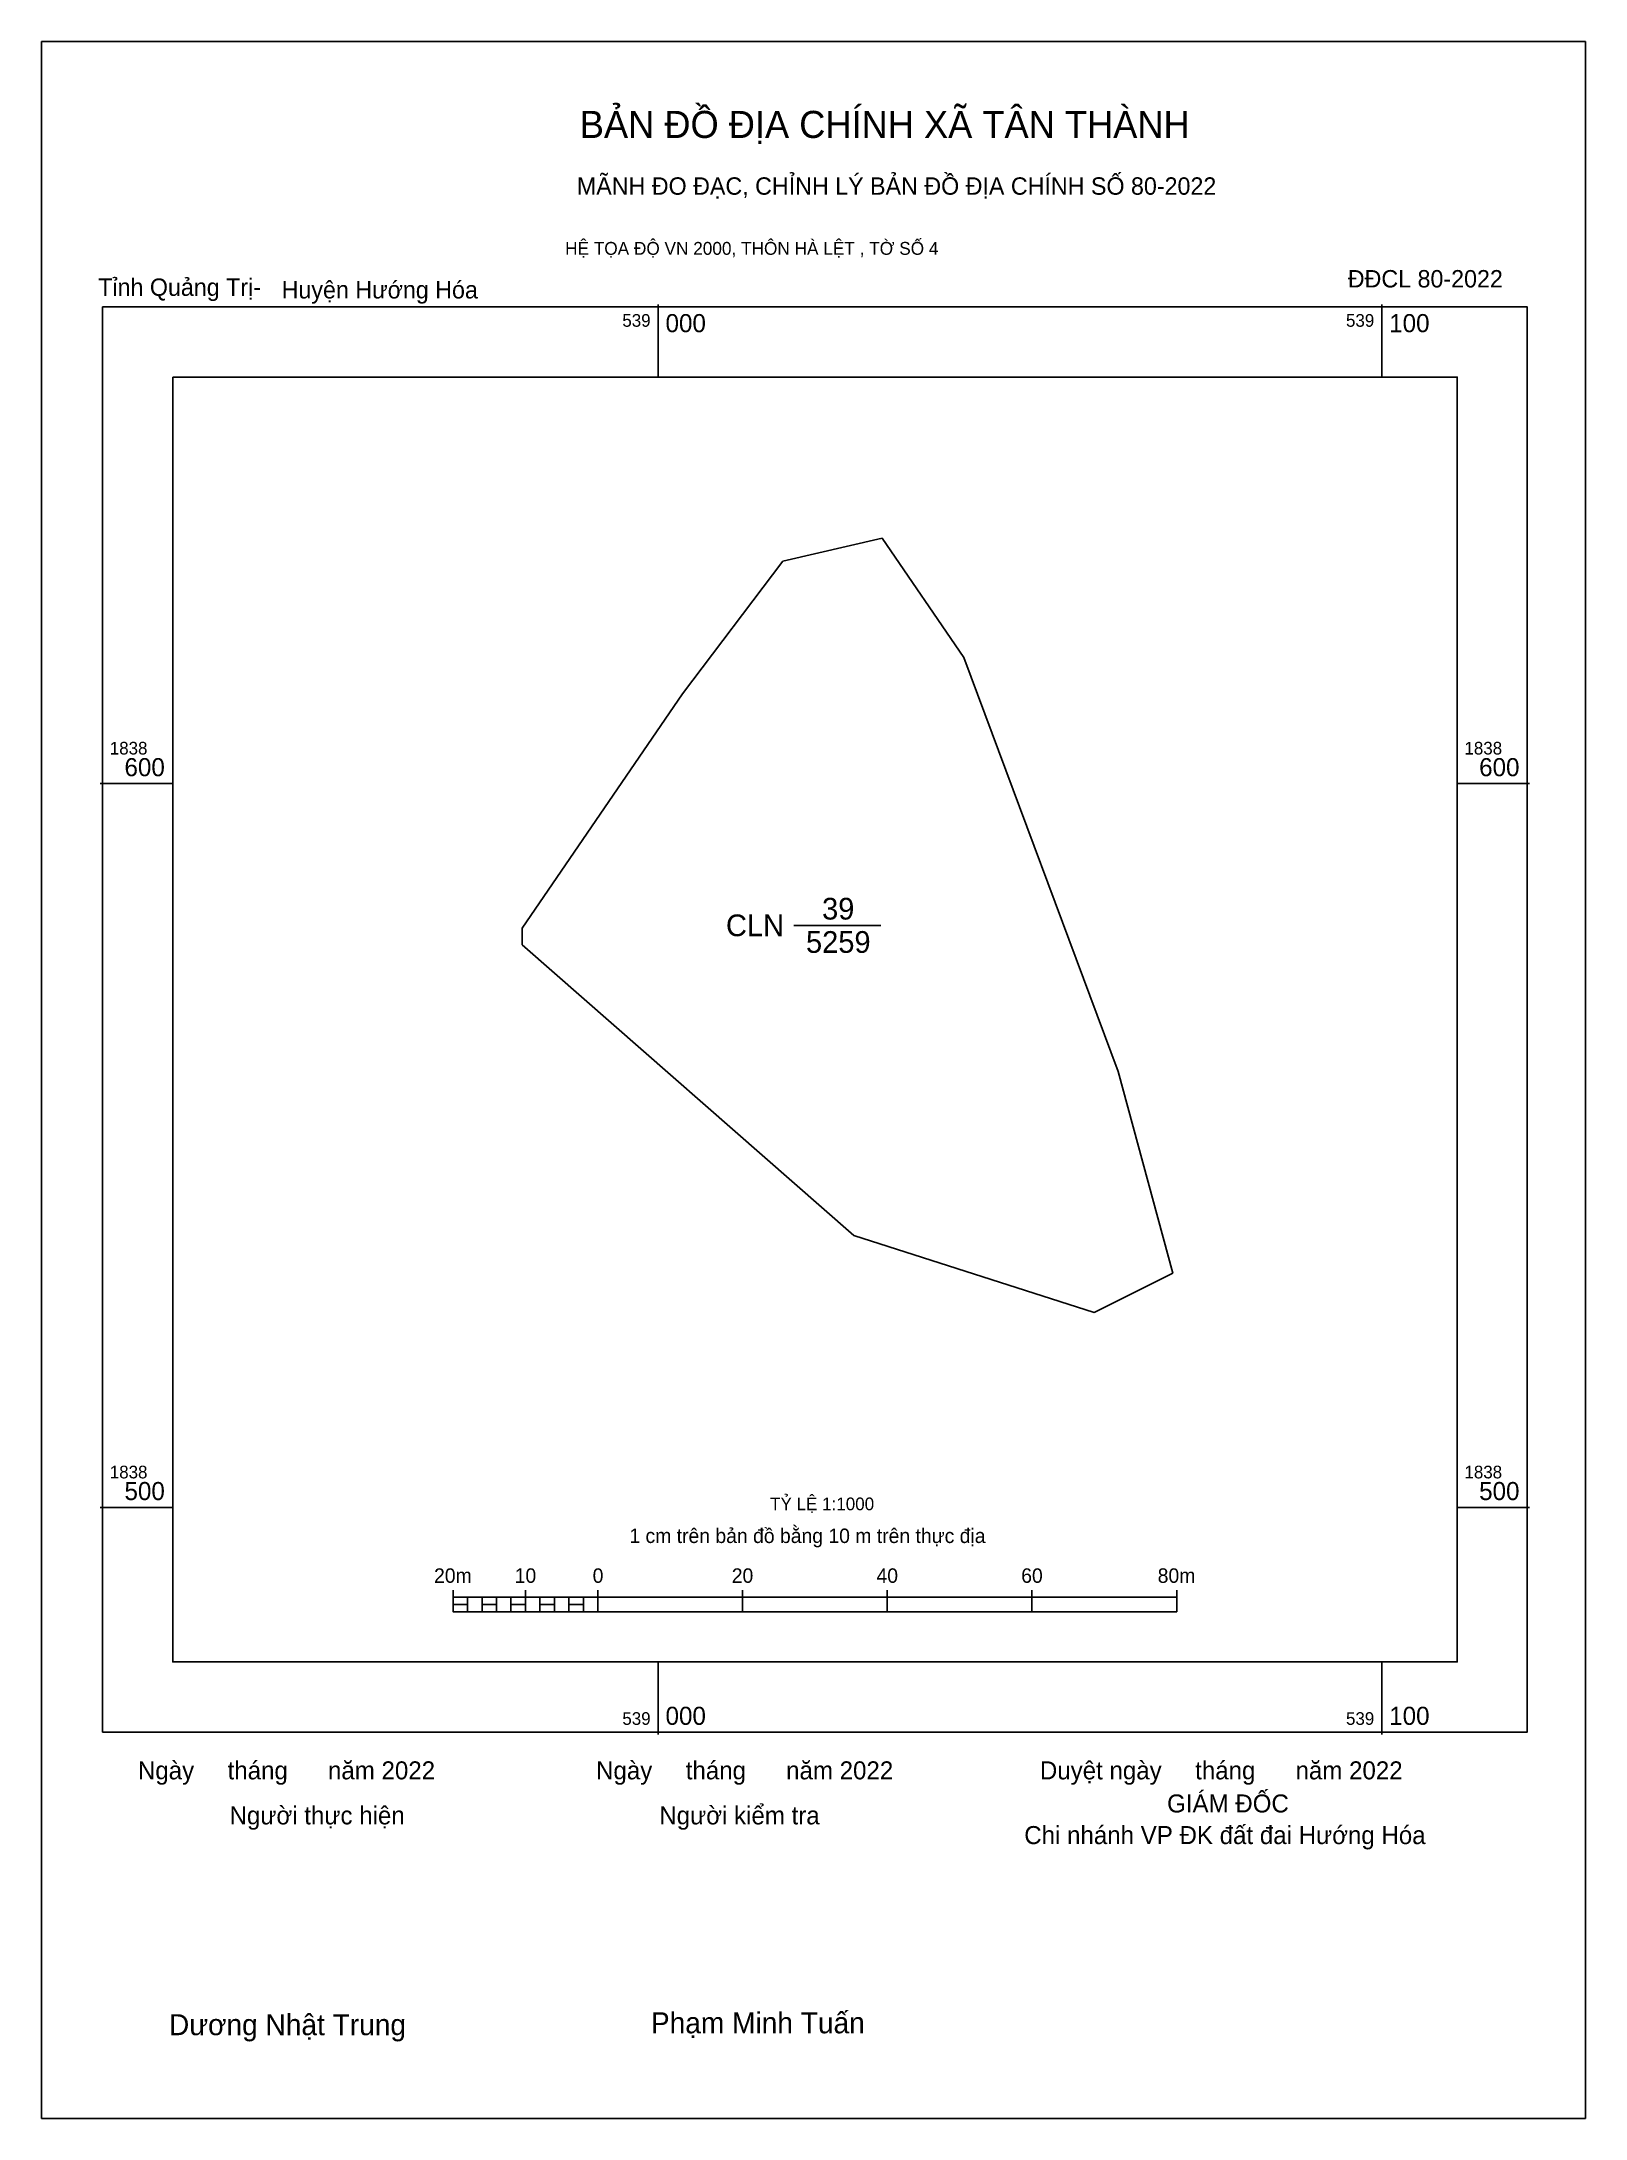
# Model space of a CAD drawing. Extents: x 538915 to 539128, y 1838416 to 1838702.
import ezdxf

# ---------------------------------------------------------------- set-up
doc = ezdxf.new("R2010")
doc.units = 0
for name, color, linetype in [('Level 10', 7, 'Continuous'), ('Level 13', 7, 'Continuous'), ('Level 15', 7, 'Continuous'), ('Level 27', 7, 'Continuous'), ('Level 6', 7, 'Continuous'), ('Level 62', 7, 'Continuous'), ('Level 63', 7, 'Continuous'), ('Level 9', 7, 'Continuous')]:
    doc.layers.add(name, color=color, linetype=linetype)

msp = doc.modelspace()

# ---------------------------------------------------------------- linework, layer by layer
at = {"layer": 'Level 10'}
msp.add_line((539018.74, 1838580.4), (539030.76, 1838580.4), dxfattribs=at)
msp.add_lwpolyline([(539027.01, 1838537.54), (538981.19, 1838577.71), (538981.2, 1838580.01), (539003.33, 1838612.36), (539017.22, 1838630.72), (539030.92, 1838633.88), (539042.21, 1838617.4), (539063.55, 1838560.19), (539071.09, 1838532.35), (539060.25, 1838526.93)], close=True, dxfattribs=at)
at = {"layer": 'Level 15'}
msp.add_lwpolyline([(538914.77, 1838702.49), (539128.12, 1838702.49), (539128.12, 1838415.58), (538914.77, 1838415.58)], close=True, dxfattribs=at)
at = {"layer": 'Level 27'}
for p, q in [((539030.92, 1838633.88), (539030.93, 1838633.89)), ((538981.19, 1838577.71), (538981.18, 1838577.7))]:
    msp.add_line(p, q, dxfattribs=at)
at = {"layer": 'Level 62'}
msp.add_lwpolyline([(538932.89, 1838656.15), (539110.4, 1838656.15), (539110.4, 1838478.64), (538932.89, 1838478.64)], close=True, dxfattribs=at)
at = {"layer": 'Level 63'}
for p, q in [((539000, 1838666.15), (539000, 1838656.15)), ((539100, 1838666.15), (539100, 1838656.15)), ((538922.89, 1838600), (538932.89, 1838600)), ((539110.4, 1838600), (539120.4, 1838600)), ((538922.89, 1838500), (538932.89, 1838500)), ((539110.4, 1838500), (539120.4, 1838500)), ((538971.64, 1838488.57), (538971.64, 1838485.57)), ((538981.64, 1838488.57), (538981.64, 1838485.57)), ((538991.64, 1838488.57), (538991.64, 1838485.57)), ((539011.64, 1838488.57), (539011.64, 1838485.57)), ((539031.64, 1838488.57), (539031.64, 1838485.57)), ((539051.64, 1838488.57), (539051.64, 1838485.57)), ((539071.64, 1838488.57), (539071.64, 1838485.57)), ((538971.64, 1838487.57), (539071.64, 1838487.57)), ((538971.64, 1838485.57), (539071.64, 1838485.57)), ((538973.64, 1838487.57), (538973.64, 1838485.57)), ((538975.64, 1838487.57), (538975.64, 1838485.57)), ((538977.64, 1838487.57), (538977.64, 1838485.57)), ((538979.64, 1838487.57), (538979.64, 1838485.57)), ((538981.64, 1838487.57), (538981.64, 1838485.57)), ((538983.64, 1838487.57), (538983.64, 1838485.57)), ((538985.64, 1838487.57), (538985.64, 1838485.57)), ((538987.64, 1838487.57), (538987.64, 1838485.57)), ((538989.64, 1838487.57), (538989.64, 1838485.57)), ((538991.64, 1838487.57), (538991.64, 1838485.57)), ((539000, 1838478.64), (539000, 1838468.64)), ((539100, 1838478.64), (539100, 1838468.64))]:
    msp.add_line(p, q, dxfattribs=at)
for points in [[(538923.2, 1838665.84), (539120.08, 1838665.84), (539120.08, 1838468.95), (538923.2, 1838468.95)], [(538971.64, 1838486.57), (538973.64, 1838486.57), (538973.64, 1838485.57), (538971.64, 1838485.57)], [(538971.64, 1838486.57), (538973.64, 1838486.57), (538973.64, 1838485.57), (538971.64, 1838485.57)], [(538975.64, 1838486.57), (538977.64, 1838486.57), (538977.64, 1838485.57), (538975.64, 1838485.57)], [(538979.64, 1838486.57), (538981.64, 1838486.57), (538981.64, 1838485.57), (538979.64, 1838485.57)], [(538983.64, 1838486.57), (538985.64, 1838486.57), (538985.64, 1838485.57), (538983.64, 1838485.57)], [(538987.64, 1838486.57), (538989.64, 1838486.57), (538989.64, 1838485.57), (538987.64, 1838485.57)]]:
    msp.add_lwpolyline(points, close=True, dxfattribs=at)

# ---------------------------------------------------------------- texts
at = {"layer": 'Level 13'}
for s, p in [('39', (539022.63, 1838581.2)), ('CLN', (539009.35, 1838578.9)), ('5259', (539020.41, 1838576.6))]:
    msp.add_text(s, height=3, dxfattribs=at).set_placement(p)
at = {"layer": 'Level 6'}
msp.add_text('TỶ LỆ 1:1000', height=1.7579, dxfattribs=at).set_placement((539015.45, 1838499.6))
at = {"layer": 'Level 63'}
for s, height, p in [('BẢN ĐỒ ĐỊA CHÍNH XÃ TÂN THÀNH', 3.7437, (538989.15, 1838689.17)), ('MÃNH ĐO ĐẠC, CHỈNH LÝ BẢN ĐỒ ĐỊA CHÍNH SỐ 80-2022', 2.4022, (538988.75, 1838681.33)), ('HỆ TỌA ĐỘ VN 2000, THÔN HÀ LỆT , TỜ SỐ 4', 1.7782, (538987.12, 1838673.03)), ('539', 1.75, (538995.03, 1838663.09)), ('000', 2.5, (539001, 1838662.34)), ('539', 1.75, (539095.03, 1838663.09)), ('100', 2.5, (539101, 1838662.34)), ('1838', 1.75, (538924.2, 1838604)), ('1838', 1.75, (539111.4, 1838604)), ('600', 2.5, (538926.23, 1838601)), ('600', 2.5, (539113.43, 1838601)), ('1838', 1.75, (538924.2, 1838504)), ('1838', 1.75, (539111.4, 1838504)), ('500', 2.5, (538926.23, 1838501)), ('500', 2.5, (539113.43, 1838501)), ('1 cm trên bản đồ bằng 10 m trên thực địa', 2, (538996, 1838495.07)), ('20m', 2, (538969.01, 1838489.57)), ('10', 2, (538980.15, 1838489.57)), ('0', 2, (538990.93, 1838489.57)), ('20', 2, (539010.15, 1838489.57)), ('40', 2, (539030.15, 1838489.57)), ('60', 2, (539050.15, 1838489.57)), ('80m', 2, (539069.01, 1838489.57)), ('539', 1.75, (538995.03, 1838469.95)), ('000', 2.5, (539001, 1838469.95)), ('539', 1.75, (539095.03, 1838469.95)), ('100', 2.5, (539101, 1838469.95)), ('Ngày     tháng      năm 2022', 2.4883, (538928.09, 1838462.42)), ('Ngày     tháng      năm 2022', 2.4883, (538991.4, 1838462.42)), ('Duyệt ngày     tháng      năm 2022', 2.4883, (539052.73, 1838462.42)), ('GIÁM ĐỐC', 2.488, (539070.31, 1838457.85)), ('Người thực hiện', 2.4883, (538940.75, 1838456.2)), ('Người kiểm tra', 2.4883, (539000.14, 1838456.2)), ('Chi nhánh VP ĐK đất đai Hướng Hóa', 2.4883, (539050.57, 1838453.48)), ('Phạm Minh Tuấn', 2.9024, (538998.98, 1838427.34)), ('Dương Nhật Trung', 2.9024, (538932.38, 1838427.08))]:
    msp.add_text(s, height=height, dxfattribs=at).set_placement(p)
at = {"layer": 'Level 9'}
for s, p in [('Tỉnh Quảng Trị-', (538922.6, 1838667.36)), ('Huyện Hướng Hóa', (538947.95, 1838667)), ('ĐĐCL 80-2022', (539095.28, 1838668.52))]:
    msp.add_text(s, height=2.4022, dxfattribs=at).set_placement(p)

doc.saveas('drawing.dxf')
